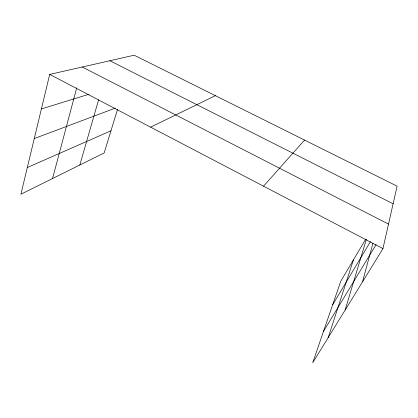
<?xml version="1.0" encoding="UTF-8"?>
<svg xmlns="http://www.w3.org/2000/svg" width="418" height="418" viewBox="0 0 418 418"><rect width="100%" height="100%" fill="white"/><g stroke="black" fill="none" stroke-linecap="round" stroke-linejoin="round"><path stroke-width="0.63" d="M365.484 239.524L340.743 281.283L312.706 362.782L382.961 248.611L397.1 186.167L134.188 55.218L49.695 74.399L20.9 194.218L104.16 152.951L117.526 109.453M52.563 178.523L76.766 87.675M362.516 281.831L372.924 243.297M79.807 165.021L98.585 99.871M345.101 310.135L366.377 239.237M328.193 337.608L353.435 259.86M332.676 304.732L370.458 241.62M323.522 331.338L376.106 244.572M263.523 186.172L304.586 140.087M150.605 127.15L215.385 95.659M27.316 167.524L110.969 130.797M34.276 138.562L115.227 108.157M41.398 108.931L89.06 94.233M109.861 60.741L393.113 203.785M82.273 67.005L388.51 224.111M49.695 74.399L382.961 248.611"/></g></svg>
